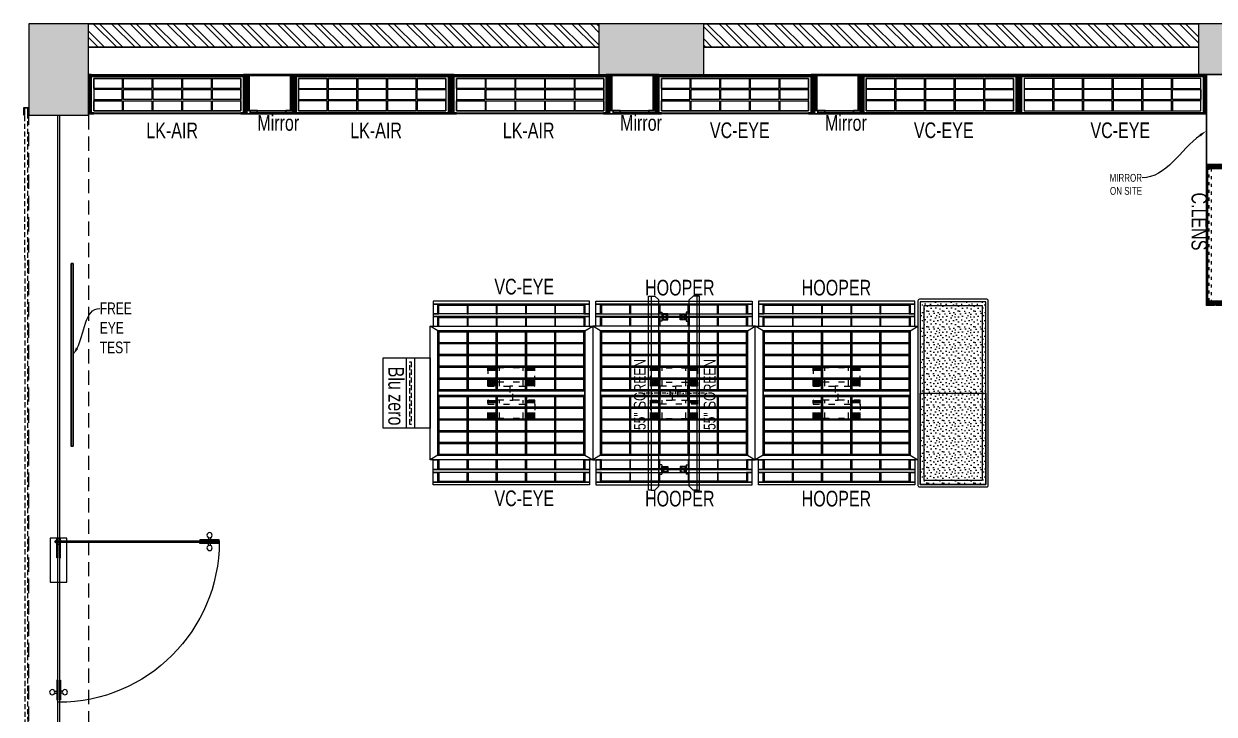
# Model space of a CAD drawing. Header units: feet. Extents: x 3060731 to 3073674, y -5462724 to -5455094.
# Drawn here: x 3060731 to 3068343, y -5459511 to -5455094 of the extents above; entities that cross this region are included whole.
import ezdxf
from ezdxf import colors
from ezdxf.entities.mleader import LeaderData, LeaderLine
from ezdxf.math import Vec2, Vec3

# ---------------------------------------------------------------- set-up
doc = ezdxf.new("R2010")
doc.units = ezdxf.units.FT
doc.header["$LTSCALE"] = 33
doc.header["$MEASUREMENT"] = 0
for name, pattern in [('a_p6_plan_L18$0$HIDDEN', [0.375, 0.25, -0.125]), ('ACAD_ISO03W100', [30, 12, -18]), ('D10_DASHED', [0.75, 0.5, -0.25]), ('DASHDOT2', [0.5, 0.25, -0.125, 0, -0.125]), ('HIDDEN2', [4.7625, 3.175, -1.5875]), ('HIDDENX2', [0.75, 0.5, -0.25])]:
    doc.linetypes.add(name, pattern=pattern)
for name, color, linetype, lineweight in [('A-Glazing', 4, 'Continuous', 20), ('A-shutter', 8, 'Continuous', 18), ('beam', 90, 'Continuous', 9), ('Column', 243, 'Continuous', 9), ('Glazing', 141, 'Continuous', 15), ('LENS-DIM', 252, 'Continuous', 5), ('LENS-FURNITURE', 13, 'Continuous', 9), ('LENS-HATCH', 251, 'Continuous', 5), ('LENS-PARTITION', 21, 'Continuous', 25), ('LENS-TEXT', 31, 'Continuous', 5), ('LENS_DIMENSION', 193, 'Continuous', 0), ('LENS_TEXT', 31, 'Continuous', 5), ('LK-EQPMT', 3, 'Continuous', 18), ('LK-FF&E FLOOR', 1, 'Continuous', 9), ('LK-FF&E WALL', 1, 'Continuous', 9), ('LK-IT', 3, 'Continuous', 18), ('LN-ELEVATION-1', 81, 'Continuous', 25), ('LN-ELEVATION-2', 103, 'Continuous', 20), ('LN-ELEVATION-3', 125, 'Continuous', 18), ('LN-ELEVATION-4', 145, 'Continuous', 13), ('LN-ELEVATION-5', 167, 'Continuous', 5), ('LN-HATCH', 251, 'Continuous', 0), ('PLANO-TXT', 252, 'Continuous', 5), ('rolling shutter', 1, 'Continuous', 5)]:
    doc.layers.add(name, color=color, linetype=linetype, lineweight=lineweight)
doc.layers.add('A-WALL', color=1, linetype='Continuous')
doc.styles.add('LK TXT', font='GILC____.TTF', dxfattribs={"height": 100})
doc.styles.get("Standard").update_dxf_attribs({"font": 'GILC____.TTF'})
pattern_1 = [(315, (-2979398.29, 5461559.52), (58.8666395, 58.8666395), []), (315, (-2979398.29, 5461520.27), (58.8666395, 58.8666395), [])]
pattern_2 = [(45, (7858558.917, 3503823.203), (-4.4901280605, 4.4901280605), [])]
pattern_3 = [(45, (7858054.0837, 3504049.203), (-4.4901280605, 4.4901280605), [])]
pattern_4 = [(45, (4209746.0415, 1706864.74), (-4.4901280605, 4.4901280605), [])]
pattern_5 = [(45, (4210046.0415, 1706864.74), (-4.4901280605, 4.4901280605), [])]

# ---------------------------------------------------------------- blocks, each defined once
blk = doc.blocks.new('*U43')
at = {"layer": 'A-shutter', "color": 5, "ltscale": 10}
for points in [[(41037616.6, -1561539.2), (41037616.6, -1561544.2), (41037571.6, -1561544.2), (41037571.6, -1561564.2), (41037616.6, -1561564.2), (41037616.6, -1561569.2), (41037566.6, -1561569.2), (41037566.6, -1561539.2)], [(41044076.6, -1561539.2), (41044076.6, -1561544.2), (41044121.6, -1561544.2), (41044121.6, -1561564.2), (41044076.6, -1561564.2), (41044076.6, -1561569.2), (41044126.6, -1561569.2), (41044126.6, -1561539.2)]]:
    blk.add_lwpolyline(points, close=True, dxfattribs=at)
at = {"layer": 'A-shutter', "color": 5, "linetype": 'HIDDENX2', "ltscale": 2}
blk.add_lwpolyline([(41037571.6, -1561544.2), (41037571.6, -1561564.2), (41044121.6, -1561564.2), (41044121.6, -1561544.2)], close=True, dxfattribs=at)
blk = doc.blocks.new('A$C050f36e8')
at = {"layer": 'Column'}
h = blk.add_hatch(color=8, dxfattribs=at)
h.dxf.hatch_style = 1
h.paths.add_polyline_path([(-12530, 0), (-12530, 585), (-12910, 585), (-12910, 0)])
h.paths.add_polyline_path([(-12530, 7045), (-12530, 7630), (-12910, 7630), (-12910, 7045)])
h.paths.add_polyline_path([(-8595, 7305), (-8595, 7630), (-9265, 7630), (-9265, 7305)])
h.paths.add_polyline_path([(-8595, 0), (-8595, 325), (-9265, 325), (-9265, 0)])
h.paths.add_polyline_path([(-4755, 0), (-4755, 325), (-5430, 325), (-5430, 0)])
h.paths.add_polyline_path([(-4755, 7305), (-4755, 7630), (-5430, 7630), (-5430, 7305)])
h.paths.add_polyline_path([(-1395, 6990), (-1395, 7630), (-1645, 7630), (-1645, 6990)])
h.paths.add_polyline_path([(-1395, 1240), (-1395, 1790), (-1645, 1790), (-1645, 1240)])
at = {"layer": 'LN-HATCH'}
h = blk.add_hatch(dxfattribs=at)
h.set_pattern_fill('ANSI32', color=256, scale=222, angle=-90)
h.set_pattern_definition(pattern_1)
h.paths.add_polyline_path([(-1395, 4300), (-1395, 6990), (-1545, 6990), (-1545, 4300)])
h.paths.add_polyline_path([(-1395, 1790), (-1395, 3130), (-1545, 3130), (-1545, 1790)])
h.paths.add_polyline_path([(-150, 1240), (-150, 150), (-585, 150), (-585, 0), (0, 0), (0, 1390), (-1395, 1390), (-1395, 1240)])
h.paths.add_polyline_path([(-1185, 0), (-1185, 150), (-2450, 150), (-2450, 1390), (-2600, 1390), (-2600, 150), (-4755, 150), (-4755, 0)])
h.paths.add_polyline_path([(-1645, 7480), (-1645, 7630), (-4755, 7630), (-4755, 7480)])
h.paths.add_polyline_path([(-9265, 7480), (-9265, 7630), (-12530, 7630), (-12530, 7480)])
h.paths.add_polyline_path([(-9265, 0), (-9265, 150), (-12530, 150), (-12530, 0)])
h = blk.add_hatch(dxfattribs=at)
h.set_pattern_fill('ANSI32', color=256, scale=222, angle=-90)
h.set_pattern_definition(pattern_1)
h.paths.add_polyline_path([(-5430, 7480), (-5430, 7630), (-8595, 7630), (-8595, 7480)])
h.paths.add_polyline_path([(-5430, 0), (-5430, 150), (-8595, 150), (-8595, 0)])
at = {"layer": 'A-WALL'}
for p, q in [((-9265, 7630), (-12530, 7630)), ((-5430, 7630), (-8595, 7630)), ((-9265, 7480), (-12530, 7480)), ((-5430, 7480), (-8595, 7480))]:
    blk.add_line(p, q, dxfattribs=at)
at = {"layer": 'beam', "linetype": 'a_p6_plan_L18$0$HIDDEN', "lineweight": 5, "ltscale": 11}
blk.add_lwpolyline([(-12530, 585), (-12910, 585), (-12910, 7045), (-12530, 7045)], close=True, dxfattribs=at)
at = {"layer": 'Column'}
for points in [[(-12530, 7045), (-12530, 7630), (-12910, 7630), (-12910, 7045)], [(-8595, 7305), (-8595, 7630), (-9265, 7630), (-9265, 7305)], [(-4755, 7305), (-4755, 7630), (-5430, 7630), (-5430, 7305)]]:
    blk.add_lwpolyline(points, close=True, dxfattribs=at)
at = {"layer": 'rolling shutter', "color": 2, "rotation": 270.0256034861112}
blk.add_blockref('*U43', (1530287.9, 41045355.3), dxfattribs=at)
blk = doc.blocks.new('Entrance Door')
at = {"layer": 'Glazing', "ltscale": 111}
blk.add_hatch(color=256, dxfattribs=at).paths.add_polyline_path([(18, -34.8), (18, -1235), (30, -1235), (30, -34.8)])
at = {"layer": 'Glazing'}
for p, q in [((30, -54.2), (18, -66.2)), ((1117.8, -31.3), (1117.8, -54.3)), ((1117.8, -89.2), (1117.8, -66.3)), ((1132.8, -31.3), (1132.8, -54.3)), ((1132.8, -89.2), (1132.8, -66.3))]:
    blk.add_line(p, q, dxfattribs=at)
at = {"layer": 'Glazing', "ltscale": 44}
for p, q in [((-4.9, -1156.3), (18, -1156.3)), ((-4.9, -1171.3), (18, -1171.3)), ((52.9, -1156.3), (30, -1156.3)), ((52.9, -1171.3), (30, -1171.3))]:
    blk.add_line(p, q, dxfattribs=at)
at = {"layer": 'Glazing'}
for points in [[(320, -120.5), (0, -120.5), (0, 0), (320, 0)], [(0, -54.2), (142.5, -54.2), (142.5, -46.8), (0, -46.8)], [(0, -66.2), (142.5, -66.2), (142.5, -73.7), (0, -73.7)], [(1180.8, -54.3), (1038.3, -54.3), (1038.3, -46.8), (1180.8, -46.8)], [(1180.8, -66.3), (1038.3, -66.3), (1038.3, -73.8), (1180.8, -73.8)]]:
    blk.add_lwpolyline(points, close=True, dxfattribs=at)
at = {"layer": 'Glazing', "ltscale": 222}
blk.add_lwpolyline([(-1.5, -66.2), (1198.8, -66.2), (1198.8, -54.2), (-1.5, -54.2)], close=True, dxfattribs=at)
at = {"layer": 'Glazing', "ltscale": 111}
blk.add_lwpolyline([(18, -34.8), (18, -1235), (30, -1235), (30, -34.8)], close=True, dxfattribs=at)
at = {"layer": 'Glazing', "ltscale": 44}
for points in [[(18, -1092.5), (18, -1235), (10.5, -1235), (10.5, -1092.5)], [(30, -1092.5), (30, -1235), (37.5, -1235), (37.5, -1092.5)]]:
    blk.add_lwpolyline(points, close=True, dxfattribs=at)
at = {"layer": 'Glazing'}
for centre, radius in [((1125.3, -13.9), 19), ((24, -58.7), 19.8), ((1125.3, -106.6), 19)]:
    blk.add_circle(centre, radius, dxfattribs=at)
at = {"layer": 'Glazing', "ltscale": 44}
for centre in [(-22.4, -1163.8), (70.4, -1163.8)]:
    blk.add_circle(centre, 19, dxfattribs=at)
at = {"layer": 'Glazing', "ltscale": 222}
blk.add_arc((24, -60.2), 1174.8, 270, 359.99955, dxfattribs=at)
blk = doc.blocks.new('MIRROR')
at = {"layer": 'LN-HATCH', "ltscale": 0.5}
h = blk.add_hatch(dxfattribs=at)
h.set_pattern_fill('ANSI31', color=256, scale=2)
h.set_pattern_definition([(45, (4060433.7416, 1708720.787), (-4.4901280605, 4.4901280605), [])])
h.paths.add_polyline_path([(212.9, 101.3), (230.9, 101.3), (230.9, -127.7), (212.9, -127.7)])
h.paths.add_polyline_path([(230.9, 95.3), (494.9, 95.3), (494.9, 101.3), (230.9, 101.3)])
h.paths.add_polyline_path([(512.9, 101.3), (494.9, 101.3), (494.9, -127.7), (512.9, -127.7)])
at = {"layer": 'Defpoints'}
blk.add_lwpolyline([(512.9, 101.3), (212.9, 101.3), (212.9, -148.7), (512.9, -148.7)], close=True, dxfattribs=at)
at = {"layer": 'LN-ELEVATION-1'}
for points in [[(212.9, 101.3), (230.9, 101.3), (230.9, -127.7), (212.9, -127.7)], [(230.9, 95.3), (494.9, 95.3), (494.9, 101.3), (230.9, 101.3)], [(512.9, 101.3), (494.9, 101.3), (494.9, -127.7), (512.9, -127.7)], [(259.9, -141.7), (259.9, -127.7), (214.9, -127.7), (214.9, -148.7), (223.9, -148.7), (223.9, -147.2), (216.4, -147.2), (216.4, -141.7)], [(442.9, -141.7), (442.9, -127.7), (487.9, -127.7), (487.9, -148.7), (478.9, -148.7), (478.9, -147.2), (486.4, -147.2), (486.4, -141.7)], [(504.9, -148.7), (504.9, -147.2), (509.4, -147.2), (509.4, -129.2), (487.9, -129.2), (487.9, -127.7), (510.9, -127.7), (510.9, -148.7)]]:
    blk.add_lwpolyline(points, close=True, dxfattribs=at)
at = {"layer": 'LN-ELEVATION-2', "color": 4, "lineweight": 0}
blk.add_lwpolyline([(216.4, -141.7), (486.4, -141.7), (486.4, -147.2), (216.4, -147.2)], close=True, dxfattribs=at)
at = {"layer": 'LN-ELEVATION-2'}
blk.add_lwpolyline([(259.9, -141.7), (442.9, -141.7), (442.9, -127.7), (259.9, -127.7)], close=True, dxfattribs=at)
at = {"layer": 'LN-ELEVATION-4', "ltscale": 0.5}
blk.add_line((478.9, -148.7), (223.9, -148.7), dxfattribs=at)
blk = doc.blocks.new('VC HD 1010')
at = {"layer": 'LN-HATCH', "ltscale": 0.5}
h = blk.add_hatch(dxfattribs=at)
h.set_pattern_fill('ANSI31', color=256, scale=2)
h.set_pattern_definition([(45, (3761554.586, 1795022.936), (-4.490128061, 4.490128061), [])])
h.paths.add_polyline_path([(-505.2, 24), (-505.2, -166), (-499.2, -166), (-499.2, -176), (-505.2, -176), (-505.2, -220), (-487.2, -220), (-487.2, 24)])
h = blk.add_hatch(dxfattribs=at)
h.set_pattern_fill('ANSI31', color=256, scale=2)
h.set_pattern_definition(pattern_2)
h.paths.add_polyline_path([(504.8, 24), (504.8, -166), (498.8, -166), (498.8, -176), (504.8, -176), (504.8, -220), (486.8, -220), (486.8, 24)])
h = blk.add_hatch(dxfattribs=at)
h.set_pattern_fill('ANSI31', color=256, scale=2)
h.set_pattern_definition([(45, (7858741.917, 3503823.203), (-4.4901280605, 4.4901280605), [])])
h.paths.add_polyline_path([(-470.2, -220), (-470.2, -226), (-505.2, -226), (-505.2, -220)])
h = blk.add_hatch(dxfattribs=at)
h.set_pattern_fill('ANSI31', color=256, scale=2)
h.set_pattern_definition(pattern_2)
h.paths.add_polyline_path([(476.8, -220), (476.8, -226), (511.8, -226), (511.8, -220)])
at = {"layer": 'LN-ELEVATION-1', "ltscale": 0.5}
for points in [[(-505.2, 24), (-505.2, -166), (-499.2, -166), (-499.2, -176), (-505.2, -176), (-505.2, -220), (-487.2, -220), (-487.2, 24)], [(486.8, 12), (-487.2, 12), (-487.2, 18), (486.8, 18)], [(504.8, 24), (504.8, -166), (498.8, -166), (498.8, -176), (504.8, -176), (504.8, -220), (486.8, -220), (486.8, 24)], [(-470.2, -220), (-470.2, -226), (-505.2, -226), (-505.2, -220)], [(469.8, -220), (469.8, -226), (504.8, -226), (504.8, -220)]]:
    blk.add_lwpolyline(points, close=True, dxfattribs=at)
at = {"layer": 'LN-ELEVATION-2', "ltscale": 0.5}
blk.add_lwpolyline([(470.2, 0), (-470.2, 0), (-470.2, -208), (470.2, -208)], close=True, dxfattribs=at)
at = {"layer": 'LN-ELEVATION-3', "ltscale": 0.5}
for p, q in [((-487.2, 24), (486.8, 24)), ((-470.2, -220), (469.8, -220)), ((469.8, -226), (-470.2, -226))]:
    blk.add_line(p, q, dxfattribs=at)
for points in [[(-470.2, 0), (-288.5, 0), (-288.5, -64), (-470.2, -64)], [(-280.5, 0), (-98.8, 0), (-98.8, -64), (-280.5, -64)], [(-90.8, 0), (90.8, 0), (90.8, -64), (-90.8, -64)], [(98.8, 0), (280.5, 0), (280.5, -64), (98.8, -64)], [(288.5, 0), (470.2, 0), (470.2, -64), (288.5, -64)], [(-470.2, -136), (-288.5, -136), (-288.5, -72), (-470.2, -72)], [(-280.5, -72), (-98.8, -72), (-98.8, -136), (-280.5, -136)], [(-90.8, -72), (90.8, -72), (90.8, -136), (-90.8, -136)], [(98.8, -72), (280.5, -72), (280.5, -136), (98.8, -136)], [(288.5, -72), (470.2, -72), (470.2, -136), (288.5, -136)], [(-470.2, -144), (-288.5, -144), (-288.5, -208), (-470.2, -208)], [(-280.5, -144), (-98.8, -144), (-98.8, -208), (-280.5, -208)], [(-90.8, -144), (90.8, -144), (90.8, -208), (-90.8, -208)], [(98.8, -144), (280.5, -144), (280.5, -208), (98.8, -208)], [(288.5, -144), (470.2, -144), (470.2, -208), (288.5, -208)]]:
    blk.add_lwpolyline(points, close=True, dxfattribs=at)
blk = doc.blocks.new('BLUE ZERO')
at = {"layer": 'LENS-FURNITURE', "ltscale": 0.5}
for points in [[(86206.7, 120883.4), (86206.7, 120433.4), (85906.7, 120433.4), (85906.7, 120883.4)], [(86106.7, 120883.4), (86106.7, 120433.4), (86056.7, 120433.4), (86056.7, 120883.4)]]:
    blk.add_lwpolyline(points, close=True, dxfattribs=at)
at = {"layer": 'LENS-FURNITURE', "linetype": 'D10_DASHED', "ltscale": 2}
blk.add_lwpolyline([(86085.7, 120858.4), (86085.7, 120458.4), (86077.7, 120458.4), (86077.7, 120858.4)], close=True, dxfattribs=at)
blk = doc.blocks.new('VC HD 1200')
at = {"layer": 'LN-HATCH', "ltscale": 0.5}
h = blk.add_hatch(dxfattribs=at)
h.set_pattern_fill('ANSI31', color=256, scale=2)
h.set_pattern_definition([(45, (3760859.753, 1795248.936), (-4.490128061, 4.490128061), [])])
h.paths.add_polyline_path([(-1200, 250), (-1200, 60), (-1194, 60), (-1194, 50), (-1200, 50), (-1200, 6), (-1182, 6), (-1182, 250)])
h = blk.add_hatch(dxfattribs=at)
h.set_pattern_fill('ANSI31', color=256, scale=2)
h.set_pattern_definition(pattern_3)
h.paths.add_polyline_path([(0, 250), (0, 60), (-6, 60), (-6, 50), (0, 50), (0, 6), (-18, 6), (-18, 250)])
h = blk.add_hatch(dxfattribs=at)
h.set_pattern_fill('ANSI31', color=256, scale=2)
h.set_pattern_definition([(45, (7858047.0837, 3504049.203), (-4.4901280605, 4.4901280605), [])])
h.paths.add_polyline_path([(-1165, 6), (-1165, 0), (-1200, 0), (-1200, 6)])
h = blk.add_hatch(dxfattribs=at)
h.set_pattern_fill('ANSI31', color=256, scale=2)
h.set_pattern_definition(pattern_3)
h.paths.add_polyline_path([(-28, 6), (-28, 0), (0, 0), (0, 6)])
at = {"layer": 'LN-ELEVATION-1', "ltscale": 0.5}
for points in [[(-1200, 250), (-1200, 60), (-1194, 60), (-1194, 50), (-1200, 50), (-1200, 6), (-1182, 6), (-1182, 250)], [(-18, 238), (-1182, 238), (-1182, 244), (-18, 244)], [(0, 250), (0, 60), (-6, 60), (-6, 50), (0, 50), (0, 6), (-18, 6), (-18, 250)], [(-1165, 6), (-1165, 0), (-1200, 0), (-1200, 6)], [(-35, 6), (-35, 0), (0, 0), (0, 6)]]:
    blk.add_lwpolyline(points, close=True, dxfattribs=at)
at = {"layer": 'LN-ELEVATION-3', "ltscale": 0.5}
for p, q in [((-1182, 250), (-18, 250)), ((-1165, 6), (-35, 6)), ((-35, 0), (-1165, 0))]:
    blk.add_line(p, q, dxfattribs=at)
for points in [[(-1165, 226), (-35, 226), (-35, 18), (-1165, 18)], [(-1165, 226), (-983.3, 226), (-983.3, 162), (-1165, 162)], [(-1165, 90), (-983.3, 90), (-983.3, 154), (-1165, 154)], [(-975.3, 226), (-793.7, 226), (-793.7, 162), (-975.3, 162)], [(-975.3, 154), (-793.7, 154), (-793.7, 90), (-975.3, 90)], [(-785.7, 226), (-604, 226), (-604, 162), (-785.7, 162)], [(-785.7, 154), (-604, 154), (-604, 90), (-785.7, 90)], [(-596, 226), (-414.3, 226), (-414.3, 162), (-596, 162)], [(-596, 154), (-414.3, 154), (-414.3, 90), (-596, 90)], [(-406.3, 226), (-224.7, 226), (-224.7, 162), (-406.3, 162)], [(-406.3, 154), (-224.7, 154), (-224.7, 90), (-406.3, 90)], [(-216.7, 226), (-35, 226), (-35, 162), (-216.7, 162)], [(-216.7, 154), (-35, 154), (-35, 90), (-216.7, 90)], [(-1165, 82), (-983.3, 82), (-983.3, 18), (-1165, 18)], [(-975.3, 82), (-793.7, 82), (-793.7, 18), (-975.3, 18)], [(-785.7, 82), (-604, 82), (-604, 18), (-785.7, 18)], [(-596, 82), (-414.3, 82), (-414.3, 18), (-596, 18)], [(-406.3, 82), (-224.7, 82), (-224.7, 18), (-406.3, 18)], [(-216.7, 82), (-35, 82), (-35, 18), (-216.7, 18)]]:
    blk.add_lwpolyline(points, close=True, dxfattribs=at)
blk = doc.blocks.new('CLENS 900')
at = {"layer": 'LN-HATCH', "ltscale": 0.5}
h = blk.add_hatch(dxfattribs=at)
h.set_pattern_fill('ANSI31', color=256, scale=50)
h.set_pattern_definition([(45, (911.795, 250), (-4.419417, 4.419417), [])])
h.paths.add_polyline_path([(0, 250), (0, 60), (6, 60), (6, 50), (0, 50), (0, 6), (25, 6), (25, 250)])
h = blk.add_hatch(dxfattribs=at)
h.set_pattern_fill('ANSI31', color=256, scale=2)
h.set_pattern_definition(pattern_4)
h.paths.add_polyline_path([(900, 250), (900, 60), (894, 60), (894, 50), (900, 50), (900, 6), (875, 6), (875, 250)])
h = blk.add_hatch(dxfattribs=at)
h.set_pattern_fill('ANSI31', color=256, scale=2)
h.set_pattern_definition(pattern_5)
h.paths.add_polyline_path([(875, 210), (25, 210), (25, 216), (875, 216)])
h = blk.add_hatch(dxfattribs=at)
h.set_pattern_fill('ANSI31', color=256, scale=2)
h.set_pattern_definition(pattern_5)
h.paths.add_polyline_path([(35, 6), (35, 0), (0, 0), (0, 6)])
h = blk.add_hatch(dxfattribs=at)
h.set_pattern_fill('ANSI31', color=256, scale=2)
h.set_pattern_definition(pattern_4)
h.paths.add_polyline_path([(865, 6), (865, 0), (900, 0), (900, 6)])
at = {"layer": 'LN-ELEVATION-1', "ltscale": 0.5}
for points in [[(0, 250), (0, 60), (6, 60), (6, 50), (0, 50), (0, 6), (25, 6), (25, 250)], [(900, 250), (900, 60), (894, 60), (894, 50), (900, 50), (900, 6), (875, 6), (875, 250)], [(875, 210), (25, 210), (25, 216), (875, 216)], [(35, 6), (35, 0), (0, 0), (0, 6)], [(865, 6), (865, 0), (900, 0), (900, 6)]]:
    blk.add_lwpolyline(points, close=True, dxfattribs=at)
at = {"layer": 'LN-ELEVATION-3', "ltscale": 0.5}
for p, q in [((25, 250), (875, 250)), ((35, 6), (865, 6)), ((865, 0), (35, 0))]:
    blk.add_line(p, q, dxfattribs=at)
at = {"layer": 'LN-ELEVATION-4', "linetype": 'ACAD_ISO03W100', "ltscale": 0.05}
blk.add_lwpolyline([(25, 30), (875, 30), (875, 18), (25, 18)], close=True, dxfattribs=at)
blk = doc.blocks.new('ffgd')
at = {"layer": 'LN-ELEVATION-4', "linetype": 'ACAD_ISO03W100', "ltscale": 0.1}
blk.add_lwpolyline([(0, 47.3), (0, -41.5), (-20, -41.5), (-20, 47.3)], close=True, dxfattribs=at)
at = {"layer": 'LN-ELEVATION-5', "linetype": 'ACAD_ISO03W100', "ltscale": 0.1}
for p, q in [((-159.9, 165.7), (-159.9, 47.3)), ((-159.7, 165.7), (-159.7, 47.3)), ((-159.4, 165.7), (-159.4, 47.3)), ((-159, 165.7), (-159, 47.3)), ((-158.5, 165.7), (-158.5, 47.3)), ((-157.9, 165.7), (-157.9, 47.3)), ((-157.1, 165.7), (-157.1, 47.3)), ((-156.1, 165.7), (-156.1, 47.3)), ((-154.1, 165.7), (-154.1, 47.3)), ((-151.1, 165.7), (-151.1, 47.3)), ((-146.1, 165.7), (-146.1, 47.3)), ((-141.1, 165.7), (-141.1, 47.3)), ((-135.1, 165.7), (-135.1, 47.3)), ((-128.1, 165.7), (-128.1, 47.3)), ((-120.1, 165.7), (-120.1, 47.3)), ((-111.1, 165.7), (-111.1, 47.3)), ((-102.1, 165.7), (-102.1, 47.3)), ((-85, 165.7), (-85, 47.3)), ((65, 165.7), (65, 47.3)), ((82.1, 165.7), (82.1, 47.3)), ((91.1, 165.7), (91.1, 47.3)), ((100.1, 165.7), (100.1, 47.3)), ((108.1, 165.7), (108.1, 47.3)), ((115.1, 165.7), (115.1, 47.3)), ((121.1, 165.7), (121.1, 47.3)), ((126.1, 165.7), (126.1, 47.3)), ((131.1, 165.7), (131.1, 47.3)), ((134.1, 165.7), (134.1, 47.3)), ((136.1, 165.7), (136.1, 47.3)), ((137.1, 165.7), (137.1, 47.3)), ((137.9, 165.7), (137.9, 47.3)), ((138.5, 165.7), (138.5, 47.3)), ((139, 165.7), (139, 47.3)), ((139.4, 165.7), (139.4, 47.3)), ((139.7, 165.7), (139.7, 47.3)), ((139.9, 165.7), (139.9, 47.3)), ((-159.9, -41.5), (-159.9, -159.9)), ((-159.7, -41.5), (-159.7, -159.9)), ((-159.4, -41.5), (-159.4, -159.9)), ((-159, -41.5), (-159, -159.9)), ((-158.5, -41.5), (-158.5, -159.9)), ((-157.9, -41.5), (-157.9, -159.9)), ((-157.1, -41.5), (-157.1, -159.9)), ((-156.1, -41.5), (-156.1, -159.9)), ((-154.1, -41.5), (-154.1, -159.9)), ((-151.1, -41.5), (-151.1, -159.9)), ((-146.1, -41.5), (-146.1, -159.9)), ((-141.1, -41.5), (-141.1, -159.9)), ((-135.1, -41.5), (-135.1, -159.9)), ((-128.1, -41.5), (-128.1, -159.9)), ((-120.1, -41.5), (-120.1, -159.9)), ((-111.1, -41.5), (-111.1, -159.9)), ((-102.1, -41.5), (-102.1, -159.9)), ((-85, -41.5), (-85, -159.9)), ((65, -41.5), (65, -159.9)), ((82.1, -41.5), (82.1, -159.9)), ((91.1, -41.5), (91.1, -159.9)), ((100.1, -41.5), (100.1, -159.9)), ((108.1, -41.5), (108.1, -159.9)), ((115.1, -41.5), (115.1, -159.9)), ((121.1, -41.5), (121.1, -159.9)), ((126.1, -41.5), (126.1, -159.9)), ((131.1, -41.5), (131.1, -159.9)), ((134.1, -41.5), (134.1, -159.9)), ((136.1, -41.5), (136.1, -159.9)), ((137.1, -41.5), (137.1, -159.9)), ((137.9, -41.5), (137.9, -159.9)), ((138.5, -41.5), (138.5, -159.9)), ((139, -41.5), (139, -159.9)), ((139.4, -41.5), (139.4, -159.9)), ((139.7, -41.5), (139.7, -159.9)), ((139.9, -41.5), (139.9, -159.9))]:
    blk.add_line(p, q, dxfattribs=at)
for points in [[(140, 73), (140, 165.7), (-160, 165.7), (-160, 73)], [(140, -67.1), (140, -159.9), (-160, -159.9), (-160, -67.1)]]:
    blk.add_lwpolyline(points, dxfattribs=at)
for points in [[(140, 73), (140, 47.3), (-160, 47.3), (-160, 73)], [(140, -41.5), (140, -67.1), (-160, -67.1), (-160, -41.5)]]:
    blk.add_lwpolyline(points, close=True, dxfattribs=at)
blk = doc.blocks.new('EURO 1040 x 1175')
at = {"layer": 'LN-ELEVATION-1'}
for points in [[(-470, -327.4), (470, -327.4), (470, 467.6), (-470, 467.6)], [(-470, 85.1), (470, 85.1), (470, 467.6), (-470, 467.6)], [(-283.2, 85.1), (-277.2, 85.1), (-277.2, 467.6), (-283.2, 467.6)], [(-96.4, 85.1), (-90.4, 85.1), (-90.4, 467.6), (-96.4, 467.6)], [(90.4, 85.1), (96.4, 85.1), (96.4, 467.6), (90.4, 467.6)], [(277.2, 85.1), (283.2, 85.1), (283.2, 467.6), (277.2, 467.6)], [(-470, 386.6), (-283.2, 386.6), (-283.2, 392.6), (-470, 392.6)], [(-277.2, 386.6), (-96.4, 386.6), (-96.4, 392.6), (-277.2, 392.6)], [(-90.4, 386.6), (90.4, 386.6), (90.4, 392.6), (-90.4, 392.6)], [(96.4, 386.6), (277.2, 386.6), (277.2, 392.6), (96.4, 392.6)], [(283.2, 386.6), (470, 386.6), (470, 392.6), (283.2, 392.6)], [(-470, 311.2), (-283.2, 311.2), (-283.2, 317.2), (-470, 317.2)], [(-277.2, 311.2), (-96.4, 311.2), (-96.4, 317.2), (-277.2, 317.2)], [(-90.4, 311.2), (90.4, 311.2), (90.4, 317.2), (-90.4, 317.2)], [(96.4, 311.2), (277.2, 311.2), (277.2, 317.2), (96.4, 317.2)], [(283.2, 311.2), (470, 311.2), (470, 317.2), (283.2, 317.2)], [(-470, 235.8), (-283.2, 235.8), (-283.2, 241.8), (-470, 241.8)], [(-277.2, 235.8), (-96.4, 235.8), (-96.4, 241.8), (-277.2, 241.8)], [(-90.4, 235.8), (90.4, 235.8), (90.4, 241.8), (-90.4, 241.8)], [(96.4, 235.8), (277.2, 235.8), (277.2, 241.8), (96.4, 241.8)], [(283.2, 235.8), (470, 235.8), (470, 241.8), (283.2, 241.8)], [(-470, 160.4), (-283.2, 160.4), (-283.2, 166.4), (-470, 166.4)], [(-277.2, 160.4), (-96.4, 160.4), (-96.4, 166.4), (-277.2, 166.4)], [(-90.4, 160.4), (90.4, 160.4), (90.4, 166.4), (-90.4, 166.4)], [(96.4, 160.4), (277.2, 160.4), (277.2, 166.4), (96.4, 166.4)], [(283.2, 160.4), (470, 160.4), (470, 166.4), (283.2, 166.4)], [(-470, 85.1), (470, 85.1), (470, 55.1), (-470, 55.1)], [(-470, 55.1), (470, 55.1), (470, -327.4), (-470, -327.4)], [(-283.2, 55.1), (-277.2, 55.1), (-277.2, -327.4), (-283.2, -327.4)], [(-96.4, 55.1), (-90.4, 55.1), (-90.4, -327.4), (-96.4, -327.4)], [(90.4, 55.1), (96.4, 55.1), (96.4, -327.4), (90.4, -327.4)], [(277.2, 55.1), (283.2, 55.1), (283.2, -327.4), (277.2, -327.4)], [(-470, -20.3), (-283.2, -20.3), (-283.2, -26.3), (-470, -26.3)], [(-277.2, -20.3), (-96.4, -20.3), (-96.4, -26.3), (-277.2, -26.3)], [(-90.4, -20.3), (90.4, -20.3), (90.4, -26.3), (-90.4, -26.3)], [(96.4, -20.3), (277.2, -20.3), (277.2, -26.3), (96.4, -26.3)], [(283.2, -20.3), (470, -20.3), (470, -26.3), (283.2, -26.3)], [(-470, -95.7), (-283.2, -95.7), (-283.2, -101.7), (-470, -101.7)], [(-277.2, -95.7), (-96.4, -95.7), (-96.4, -101.7), (-277.2, -101.7)], [(-90.4, -95.7), (90.4, -95.7), (90.4, -101.7), (-90.4, -101.7)], [(96.4, -95.7), (277.2, -95.7), (277.2, -101.7), (96.4, -101.7)], [(283.2, -95.7), (470, -95.7), (470, -101.7), (283.2, -101.7)], [(-470, -171.1), (-283.2, -171.1), (-283.2, -177.1), (-470, -177.1)], [(-277.2, -171.1), (-96.4, -171.1), (-96.4, -177.1), (-277.2, -177.1)], [(-90.4, -171.1), (90.4, -171.1), (90.4, -177.1), (-90.4, -177.1)], [(96.4, -171.1), (277.2, -171.1), (277.2, -177.1), (96.4, -177.1)], [(283.2, -171.1), (470, -171.1), (470, -177.1), (283.2, -177.1)], [(-470, -246.4), (-283.2, -246.4), (-283.2, -252.4), (-470, -252.4)], [(-277.2, -246.4), (-96.4, -246.4), (-96.4, -252.4), (-277.2, -252.4)], [(-90.4, -246.4), (90.4, -246.4), (90.4, -252.4), (-90.4, -252.4)], [(96.4, -246.4), (277.2, -246.4), (277.2, -252.4), (96.4, -252.4)], [(283.2, -246.4), (470, -246.4), (470, -252.4), (283.2, -252.4)]]:
    blk.add_lwpolyline(points, close=True, dxfattribs=at)
for points in [[(-283.2, 461.6), (-464, 461.6), (-464, 317.2)], [(-96.4, 461.6), (-277.2, 461.6)], [(90.4, 461.6), (-90.4, 461.6)], [(277.2, 461.6), (96.4, 461.6)], [(464, 317.2), (464, 461.6), (283.2, 461.6)], [(-464, 311.2), (-464, 241.8)], [(464, 241.8), (464, 311.2)], [(-464, 235.8), (-464, 166.4)], [(464, 166.4), (464, 235.8)], [(-464, 160.4), (-464, 91.1), (-283.2, 91.1)], [(283.2, 91.1), (464, 91.1), (464, 160.4)], [(-277.2, 91.1), (-96.4, 91.1)], [(-90.4, 91.1), (90.4, 91.1)], [(96.4, 91.1), (277.2, 91.1)], [(-464, -20.3), (-464, 49.1), (-283.2, 49.1)], [(-277.2, 49.1), (-96.4, 49.1)], [(-90.4, 49.1), (90.4, 49.1)], [(96.4, 49.1), (277.2, 49.1)], [(283.2, 49.1), (464, 49.1), (464, -20.3)], [(-464, -95.7), (-464, -26.3)], [(464, -26.3), (464, -95.7)], [(-464, -171.1), (-464, -101.7)], [(464, -101.7), (464, -171.1)], [(-283.2, -321.4), (-464, -321.4), (-464, -177.1)], [(464, -177.1), (464, -321.4), (283.2, -321.4)], [(-96.4, -321.4), (-277.2, -321.4)], [(90.4, -321.4), (-90.4, -321.4)], [(277.2, -321.4), (96.4, -321.4)]]:
    blk.add_lwpolyline(points, dxfattribs=at)
at = {"layer": 'LN-ELEVATION-2'}
blk.add_lwpolyline([(-520, -357.4), (520, -357.4), (520, 497.6), (-520, 497.6)], close=True, dxfattribs=at)
for points in [[(-470, 467.6), (-520, 497.6)], [(470, 467.6), (520, 497.6)], [(-470, -327.4), (-520, -357.4)], [(470, -327.4), (520, -357.4)]]:
    blk.add_lwpolyline(points, dxfattribs=at)
at = {"layer": 'LN-ELEVATION-3'}
for points in [[(-500, 559.6), (500, 559.6), (500, 577.6), (-500, 577.6)], [(-500, 497.6), (-470, 497.6), (-470, 559.6), (-500, 559.6)], [(470, 497.6), (500, 497.6), (500, 559.6), (470, 559.6)], [(-500, -357.4), (-470, -357.4), (-470, -419.4), (-500, -419.4)], [(470, -357.4), (500, -357.4), (500, -419.4), (470, -419.4)], [(-500, -419.4), (500, -419.4), (500, -437.4), (-500, -437.4)]]:
    blk.add_lwpolyline(points, close=True, dxfattribs=at)
at = {"layer": 'LN-ELEVATION-4'}
for points in [[(-500, 639.6), (500, 639.6), (500, 657.6), (-500, 657.6)], [(-500, 577.6), (-470, 577.6), (-470, 639.6), (-500, 639.6)], [(470, 577.6), (500, 577.6), (500, 639.6), (470, 639.6)], [(-470, 497.6), (-464, 497.6), (-464, 559.6), (-470, 559.6)], [(-464, 553.6), (-283.2, 553.6), (-283.2, 559.6), (-464, 559.6)], [(-283.2, 497.6), (-277.2, 497.6), (-277.2, 559.6), (-283.2, 559.6)], [(-277.2, 553.6), (-96.4, 553.6), (-96.4, 559.6), (-277.2, 559.6)], [(-96.4, 497.6), (-90.4, 497.6), (-90.4, 559.6), (-96.4, 559.6)], [(-90.4, 553.6), (90.4, 553.6), (90.4, 559.6), (-90.4, 559.6)], [(90.4, 497.6), (96.4, 497.6), (96.4, 559.6), (90.4, 559.6)], [(96.4, 553.6), (277.2, 553.6), (277.2, 559.6), (96.4, 559.6)], [(277.2, 497.6), (283.2, 497.6), (283.2, 559.6), (277.2, 559.6)], [(283.2, 553.6), (464, 553.6), (464, 559.6), (283.2, 559.6)], [(464, 497.6), (470, 497.6), (470, 559.6), (464, 559.6)], [(-470, -357.4), (-464, -357.4), (-464, -419.4), (-470, -419.4)], [(-283.2, -357.4), (-277.2, -357.4), (-277.2, -419.4), (-283.2, -419.4)], [(-96.4, -357.4), (-90.4, -357.4), (-90.4, -419.4), (-96.4, -419.4)], [(90.4, -357.4), (96.4, -357.4), (96.4, -419.4), (90.4, -419.4)], [(277.2, -357.4), (283.2, -357.4), (283.2, -419.4), (277.2, -419.4)], [(464, -357.4), (470, -357.4), (470, -419.4), (464, -419.4)], [(-500, -437.4), (-470, -437.4), (-470, -499.4), (-500, -499.4)], [(-464, -413.4), (-283.2, -413.4), (-283.2, -419.4), (-464, -419.4)], [(-277.2, -413.4), (-96.4, -413.4), (-96.4, -419.4), (-277.2, -419.4)], [(-90.4, -413.4), (90.4, -413.4), (90.4, -419.4), (-90.4, -419.4)], [(96.4, -413.4), (277.2, -413.4), (277.2, -419.4), (96.4, -419.4)], [(283.2, -413.4), (464, -413.4), (464, -419.4), (283.2, -419.4)], [(470, -437.4), (500, -437.4), (500, -499.4), (470, -499.4)], [(-500, -499.4), (500, -499.4), (500, -517.4), (-500, -517.4)]]:
    blk.add_lwpolyline(points, close=True, dxfattribs=at)
at = {"layer": 'LN-ELEVATION-5'}
for points in [[(-470, 577.6), (-464, 577.6), (-464, 639.6), (-470, 639.6)], [(-464, 633.6), (-283.2, 633.6), (-283.2, 639.6), (-464, 639.6)], [(-283.2, 577.6), (-277.2, 577.6), (-277.2, 639.6), (-283.2, 639.6)], [(-277.2, 633.6), (-96.4, 633.6), (-96.4, 639.6), (-277.2, 639.6)], [(-96.4, 577.6), (-90.4, 577.6), (-90.4, 639.6), (-96.4, 639.6)], [(-90.4, 633.6), (90.4, 633.6), (90.4, 639.6), (-90.4, 639.6)], [(90.4, 577.6), (96.4, 577.6), (96.4, 639.6), (90.4, 639.6)], [(96.4, 633.6), (277.2, 633.6), (277.2, 639.6), (96.4, 639.6)], [(277.2, 577.6), (283.2, 577.6), (283.2, 639.6), (277.2, 639.6)], [(283.2, 633.6), (464, 633.6), (464, 639.6), (283.2, 639.6)], [(464, 577.6), (470, 577.6), (470, 639.6), (464, 639.6)], [(-470, -437.4), (-464, -437.4), (-464, -499.4), (-470, -499.4)], [(-283.2, -437.4), (-277.2, -437.4), (-277.2, -499.4), (-283.2, -499.4)], [(-96.4, -437.4), (-90.4, -437.4), (-90.4, -499.4), (-96.4, -499.4)], [(90.4, -437.4), (96.4, -437.4), (96.4, -499.4), (90.4, -499.4)], [(277.2, -437.4), (283.2, -437.4), (283.2, -499.4), (277.2, -499.4)], [(464, -437.4), (470, -437.4), (470, -499.4), (464, -499.4)], [(-464, -493.4), (-283.2, -493.4), (-283.2, -499.4), (-464, -499.4)], [(-277.2, -493.4), (-96.4, -493.4), (-96.4, -499.4), (-277.2, -499.4)], [(-90.4, -493.4), (90.4, -493.4), (90.4, -499.4), (-90.4, -499.4)], [(96.4, -493.4), (277.2, -493.4), (277.2, -499.4), (96.4, -499.4)], [(283.2, -493.4), (464, -493.4), (464, -499.4), (283.2, -499.4)]]:
    blk.add_lwpolyline(points, close=True, dxfattribs=at)
at = {"layer": 'LENS-DIM'}
blk.add_blockref('ffgd', (10, 67.1), dxfattribs=at)
blk = doc.blocks.new('2 seater bench')
at = {"layer": 'LENS-HATCH', "lineweight": 0}
h = blk.add_hatch(dxfattribs=at)
h.set_pattern_fill('STIP1', color=177, scale=100, angle=270, pattern_type=2)
h.set_pattern_definition([(270, (6617251.08, -170421.61), (100, -2e-13), [0, -100]), (270, (6617235.08, -170433.61), (100, -2e-13), [0, -100]), (270, (6617211.08, -170428.61), (100, -2e-13), [0, -100]), (270, (6617188.08, -170463.61), (100, -2e-13), [0, -100]), (270, (6617224.08, -170460.61), (100, -2e-13), [0, -100]), (270, (6617248.08, -170487.61), (100, -2e-13), [0, -100]), (270, (6617255.08, -170452.61), (100, -2e-13), [0, -100]), (270, (6617214.08, -170494.61), (100, -2e-13), [0, -100]), (270, (6617182.08, -170489.61), (100, -2e-13), [0, -100]), (270, (6617167.08, -170415.61), (100, -2e-13), [0, -100]), (270, (6617187.08, -170433.61), (100, -2e-13), [0, -100]), (270, (6617168.08, -170447.61), (100, -2e-13), [0, -100]), (270, (6617232.08, -170508.61), (100, -2e-13), [0, -100]), (270, (6617207.08, -170476.61), (100, -2e-13), [0, -100]), (270, (6617240.08, -170468.61), (100, -2e-13), [0, -100]), (270, (6617231.08, -170485.61), (100, -2e-13), [0, -100]), (270, (6617204.08, -170449.61), (100, -2e-13), [0, -100]), (270, (6617258.08, -170477.61), (100, -2e-13), [0, -100]), (270, (6617199.08, -170508.61), (100, -2e-13), [0, -100]), (270, (6617169.08, -170505.61), (100, -2e-13), [0, -100])])
h.paths.add_polyline_path([(585, 210), (0, 210), (0, -210), (585, -210)])
h.paths.add_polyline_path([(0, 245), (0, -210)])
h.paths.add_polyline_path([(-585, 210), (0, 210), (0, -210), (-585, -210)])
at = {"layer": 'LN-ELEVATION-2', "ltscale": 0.5}
for points in [[(-585, 210), (0, 210), (0, -210), (-585, -210)], [(585, 210), (0, 210), (0, -210), (585, -210)]]:
    blk.add_lwpolyline(points, close=True, dxfattribs=at)
at = {"layer": 'LN-ELEVATION-5', "ltscale": 0.5}
blk.add_lwpolyline([(590, 225), (-590, 225, 0.414214), (-600, 215), (-600, -215, 0.414214), (-590, -225), (590, -225, 0.414214), (600, -215), (600, 215, 0.414214)], format="xyb", close=True, dxfattribs=at)
blk.add_lwpolyline([(585, 210), (-585, 210), (-585, -210), (585, -210)], close=True, dxfattribs=at)
at = {"layer": 'LN-ELEVATION-5', "linetype": 'HIDDEN2', "ltscale": 11}
blk.add_lwpolyline([(-560, 185), (560, 185), (560, -185), (-560, -185)], close=True, dxfattribs=at)
blk = doc.blocks.new('55INCH')
at = {"layer": 'LK-EQPMT', "ltscale": 12}
for p, q in [((2111558.8, 1135690.5), (2111583.2, 1135690.5)), ((2111583.2, 1135690.5), (2111607.7, 1135666)), ((2111607.7, 1134473.9), (2111607.7, 1135666)), ((2111607.7, 1135587.9), (2111627.2, 1135587.9)), ((2111627.2, 1135587.9), (2111627.2, 1135529.3)), ((2111627.2, 1135529.3), (2111607.7, 1135529.3)), ((2111627.2, 1134610.6), (2111607.7, 1134610.6)), ((2111607.7, 1134552), (2111627.2, 1134552)), ((2111627.2, 1134610.6), (2111627.2, 1134552)), ((2111583.2, 1134449.5), (2111607.7, 1134473.9)), ((2111558.8, 1134449.5), (2111583.2, 1134449.5))]:
    blk.add_line(p, q, dxfattribs=at)
at = {"layer": 'LK-EQPMT'}
for p, q in [((2111661.6, 1135543.3), (2111631, 1135573.9)), ((2111661.6, 1135573.9), (2111631, 1135543.3)), ((2111661.6, 1134597.1), (2111631, 1134566.5))]:
    blk.add_line(p, q, dxfattribs=at)
at = {"layer": 'LK-EQPMT', "ltscale": 12}
blk.add_lwpolyline([(2111542.6, 1135690.5), (2111558.8, 1135690.5), (2111558.8, 1134449.5), (2111542.6, 1134449.5)], close=True, dxfattribs=at)
at = {"layer": 'LK-EQPMT'}
for points in [[(2111627.2, 1135577.7), (2111627.2, 1135539.5), (2111665.4, 1135539.5), (2111665.4, 1135577.7)], [(2111631, 1135573.9), (2111631, 1135543.3), (2111661.6, 1135543.3), (2111661.6, 1135573.9)], [(2111627.2, 1134562.7), (2111627.2, 1134600.9), (2111665.4, 1134600.9), (2111665.4, 1134562.7)], [(2111631, 1134566.5), (2111631, 1134597.1), (2111661.6, 1134597.1), (2111661.6, 1134566.5)]]:
    blk.add_lwpolyline(points, close=True, dxfattribs=at)

msp = doc.modelspace()

# ---------------------------------------------------------------- linework, layer by layer
msp.add_lwpolyline([(3061046.5, -5457796.8), (3061046.5, -5456628.8), (3061034.5, -5456628.8), (3061034.5, -5457796.8)], close=True)
at = {"layer": 'A-Glazing'}
msp.add_lwpolyline([(3060959.9, -5455679.4), (3060959.9, -5462139.4), (3060947.9, -5462139.4), (3060947.9, -5455679.4)], close=True, dxfattribs=at)
at = {"layer": 'LENS-PARTITION'}
msp.add_lwpolyline([(3068293.9, -5455669.4), (3068293.9, -5455669.4), (3068293.9, -5455994.4), (3068543.9, -5455994.4), (3068543.9, -5455419.4), (3068293.9, -5455419.4)], close=True, dxfattribs=at)
at = {"layer": 'LK-IT', "color": 1, "linetype": 'DASHDOT2', "ltscale": 3}
msp.add_line((3065133.4, -5457456.9), (3064644.3, -5457456.9), dxfattribs=at)
at = {"layer": 'LK-IT'}
for points in [[(3064791.4, -5457406.9), (3064791.4, -5457506.9), (3064801.4, -5457506.9), (3064801.4, -5457406.9)], [(3064986.3, -5457406.9), (3064986.3, -5457506.9), (3064976.3, -5457506.9), (3064976.3, -5457406.9)]]:
    msp.add_lwpolyline(points, close=True, dxfattribs=at)
for points in [[(3064867.2, -5457444.4), (3064801.4, -5457444.4), (3064801.4, -5457469.4), (3064867.2, -5457469.4, -0.267949), (3064867.2, -5457444.4, 1)], [(3064910.5, -5457444.4), (3064976.3, -5457444.4), (3064976.3, -5457469.4), (3064910.5, -5457469.4, 0.267949), (3064910.5, -5457444.4, -1)]]:
    msp.add_lwpolyline(points, format="xyb", dxfattribs=at)
at = {"layer": 'LK-IT', "color": 1}
msp.add_circle((3064888.8, -5457456.9), 25, dxfattribs=at)

# ---------------------------------------------------------------- block references
at = {"layer": 'A-Glazing', "xscale": -0.8748404702499005, "yscale": 0.8748404702499005, "zscale": 0.8748404702499005, "rotation": 89.99998890928701}
msp.add_blockref('Entrance Door', (3060900.4, -5458385.7), dxfattribs=at)
at = {"layer": 'LENS_DIMENSION'}
msp.add_blockref('A$C050f36e8', (3073673.9, -5462724.4), dxfattribs=at)
at = {"layer": 'LK-FF&E FLOOR', "xscale": -1, "rotation": 180}
for p in [(3063848.8, -5457386.9), (3065928.8, -5457386.9)]:
    msp.add_blockref('EURO 1040 x 1175', p, dxfattribs=at)
at = {"layer": 'LK-FF&E FLOOR'}
for name, p, rotation in [('EURO 1040 x 1175', (3064888.8, -5457386.9), 180), ('2 seater bench', (3066673.8, -5457456.9), 90)]:
    msp.add_blockref(name, p, dxfattribs=dict(at, rotation=rotation))
msp.add_blockref('BLUE ZERO', (2977122.1, -5578115.4), dxfattribs=at)
at = {"layer": 'LK-FF&E WALL'}
for p in [(3061649, -5455443.4), (3063969, -5455443.4), (3065279, -5455443.4)]:
    msp.add_blockref('VC HD 1010', p, dxfattribs=at)
at = {"layer": 'LK-FF&E WALL', "xscale": -1}
for name, p in [('MIRROR', (3062666.8, -5455520.8)), ('VC HD 1010', (3062958.7, -5455443.4)), ('MIRROR', (3064986.8, -5455520.8)), ('MIRROR', (3066296.8, -5455520.8)), ('VC HD 1010', (3066588.7, -5455443.4)), ('VC HD 1200', (3067093.9, -5455669.4))]:
    msp.add_blockref(name, p, dxfattribs=at)
at = {"layer": 'LK-FF&E WALL', "rotation": 270}
msp.add_blockref('CLENS 900', (3068293.9, -5455994.4), dxfattribs=at)
at = {"layer": 'LK-IT'}
msp.add_blockref('55INCH', (953183.7, -6592526.9), dxfattribs=at)
at = {"layer": 'LK-IT', "xscale": -1}
msp.add_blockref('55INCH', (5176593.9, -6592526.9), dxfattribs=at)

# ---------------------------------------------------------------- texts
at = {"layer": 'LENS-TEXT', "color": 0, "linetype": 'Continuous', "ltscale": 3, "char_height": 75, "width": 783.964, "attachment_point": 5, "rotation": 90, "style": 'LK TXT'}
for insert in [(3064670.6, -5457465.4), (3065117.6, -5457465.4)]:
    msp.add_mtext('\\pt225;55" SCREEN', dxfattribs=dict(at, insert=insert))
at = {"layer": 'LENS_TEXT', "linetype": 'Continuous', "ltscale": 3, "char_height": 100, "width": 324.474, "attachment_point": 5, "style": 'LK TXT'}
for insert in [(3062358.1, -5455729.2), (3064678.1, -5455729.2), (3065988.1, -5455729.2)]:
    msp.add_mtext('{\\C7;Mirror}', dxfattribs=dict(at, insert=insert))
at = {"layer": 'PLANO-TXT', "linetype": 'Continuous', "ltscale": 3, "char_height": 100, "width": 244.677, "attachment_point": 5, "style": 'LK TXT'}
for s, insert in [('LK-AIR', (3061679.4, -5455776.1)), ('LK-AIR', (3062983.7, -5455776.1)), ('LK-AIR', (3063959.4, -5455776.1)), ('VC-EYE', (3065309.4, -5455776.1)), ('VC-EYE', (3066613.7, -5455776.1)), ('VC-EYE', (3067742.9, -5455776.1)), ('VC-EYE', (3063931.2, -5456776.5)), ('HOOPER', (3064926, -5456782.9)), ('HOOPER', (3065927.5, -5456782.9)), ('VC-EYE', (3063931.2, -5458130.5)), ('HOOPER', (3064926, -5458132.5)), ('HOOPER', (3065927.5, -5458132.5))]:
    msp.add_mtext(s, dxfattribs=dict(at, insert=insert))
at = {"layer": 'PLANO-TXT', "linetype": 'Continuous', "ltscale": 3, "char_height": 100, "attachment_point": 5, "rotation": 270, "style": 'LK TXT'}
for s, insert, width in [('C.LENS', (3068247.5, -5456358.9), 244.677), ('\\pt800;Blu zero', (3063111.3, -5457475.7), 510.552)]:
    msp.add_mtext(s, dxfattribs=dict(at, insert=insert, width=width))

# ---------------------------------------------------------------- leaders
at = {"layer": 'LENS-TEXT', "color": 7}
ml = msp.add_multileader_mtext('Standard', dxfattribs=at)
ml.set_content('\\pxqr,t3;{\\C0;MIRROR ON SITE}', color=1)
ml.set_leader_properties(color=256, linetype='ByLayer', lineweight=-1)
ml.build(insert=Vec2(0, 0))
ml.multileader.update_dxf_attribs({"leader_type": 2, "dogleg_length": 0.36, "arrow_head_size": 50})
ctx = ml.context
ctx.base_point, ctx.char_height, ctx.arrow_head_size, ctx.landing_gap_size, ctx.plane_origin = Vec3(3067715.3, -5456080), 50, 50, 0.09, Vec3(3068791.7, -5455411)
ctx.text_align_type = 2
notes = []
notes.append((ctx, [(0, (1, 1, 0), (3067882.3, -5456080), (-1, 0), 0.36, [(0, [(3068293.9, -5455778.4)], 0, [])])]))
ctx.mtext.insert, ctx.mtext.width, ctx.mtext.alignment, ctx.mtext.flow_direction = Vec3(3067881.9, -5456054.7), 237.261, 3, 5
at = {"layer": 'LENS_TEXT', "color": 1, "linetype": 'Continuous', "ltscale": 3}
ml = msp.add_multileader_mtext('Standard', dxfattribs=at)
ml.set_content('{\\C256;FREE EYE TEST}', color=1)
ml.set_leader_properties(color=256, linetype='ByLayer', lineweight=-1)
ml.build(insert=Vec2(0, 0))
ml.multileader.update_dxf_attribs({"leader_type": 2, "dogleg_length": 0.36, "arrow_head_size": 50})
ctx = ml.context
ctx.base_point, ctx.char_height, ctx.arrow_head_size, ctx.landing_gap_size, ctx.plane_origin = Vec3(3061216.7, -5456915), 75, 50, 0.09, Vec3(3059938.9, -5455552.6)
notes.append((ctx, [(0, (1, 1, 0), (3061216.3, -5456915), (1, 0), 0.36, [(1, [(3061046.5, -5457212.8)], 0, [])])]))
ctx.mtext.insert, ctx.mtext.width, ctx.mtext.flow_direction = Vec3(3061216.8, -5456877), 354.238, 5
for ctx, leaders in notes:
    for number, flags, end, landing, length, lines in leaders:
        leader = LeaderData()
        leader.index, (leader.has_last_leader_line, leader.has_dogleg_vector, leader.attachment_direction) = number, flags
        leader.last_leader_point, leader.dogleg_vector, leader.dogleg_length = Vec3(end), Vec3(landing), length
        for number, points, colour, breaks in lines:
            line = LeaderLine()
            line.index, line.vertices, line.color, line.breaks = number, Vec3.list(points), colors.encode_raw_color(colour), breaks
            leader.lines.append(line)
        ctx.leaders.append(leader)

doc.saveas('drawing.dxf')
